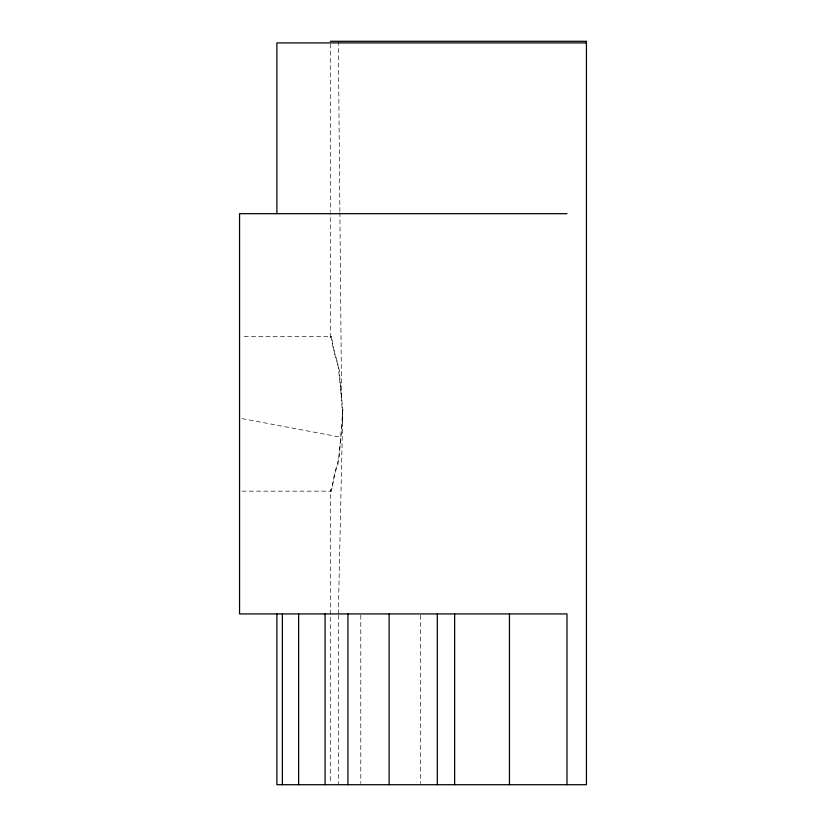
<?xml version="1.0" encoding="UTF-8"?>
<svg xmlns="http://www.w3.org/2000/svg" width="826" height="826" viewBox="0 0 826 826"><rect width="100%" height="100%" fill="white"/><g stroke="black" fill="none" stroke-linecap="round" stroke-linejoin="round"><path stroke-width="0.62" stroke-dasharray="4.13 3.1" d="M338.33 613.924L342.821 409.448L338.33 367.529C337.049 357.008 331.67 347.23 331.216 336.44L242.101 336.44M342.821 409.448L339.228 457.036L334.819 472.637L331.99 488.476L330.286 490.045L330.286 783.409M242.101 491.171L331.216 491.171L334.819 473.432L337.968 464.305L342.821 418.152L339.352 370.347L334.819 354.705L331.99 339.125L330.286 337.555L330.286 212.612M330.286 337.555L331.216 336.44M242.09 418.637L340.911 437.212M331.216 491.171L330.286 490.045M338.33 41.3L339.878 211.291M339.889 212.571L341.582 399.299M420.579 615.215L420.579 783.42M360.786 615.215L360.786 783.42M338.33 615.215L338.33 784.7M330.286 43.881L330.286 211.322"/><path stroke-width="1.24" d="M330.286 41.3L586.439 41.3L586.439 784.7L276.886 784.7L276.886 613.924M586.439 42.911L276.886 42.911L276.886 213.676M567.008 213.676L239.561 213.676L239.561 613.924L567.008 613.924L567.008 784.7M509.456 613.924L509.456 784.7M454.641 613.924L454.641 784.7M437.315 613.924L437.315 784.7M389.129 613.924L389.129 784.7M347.932 613.924L347.932 784.7M325.083 613.924L325.083 784.7M298.63 613.924L298.63 784.7M282.368 613.924L282.368 784.7"/></g></svg>
